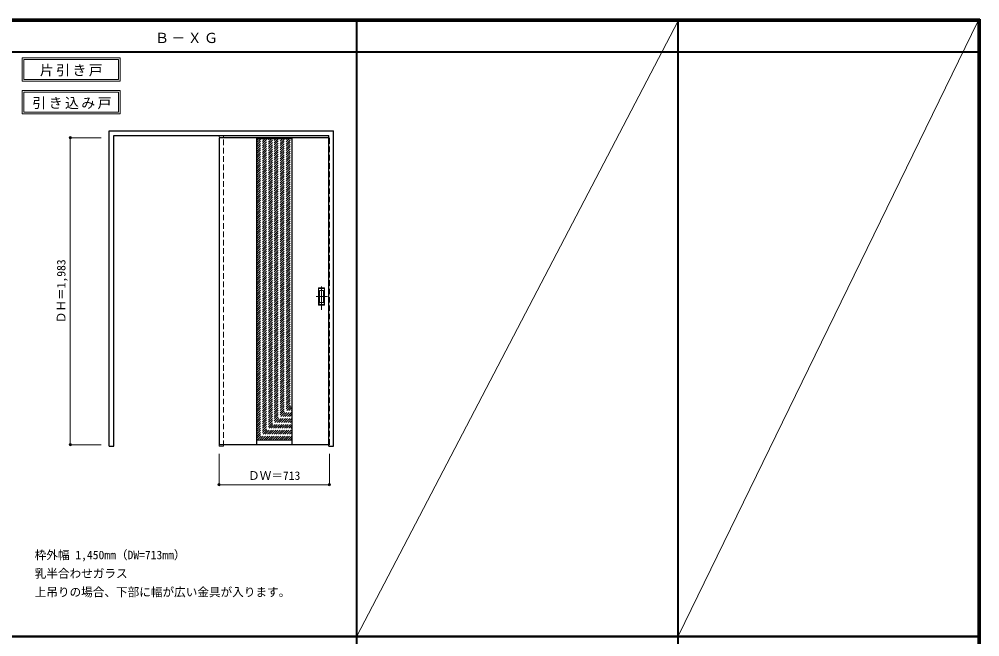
# Model space of a CAD drawing. Units: millimetres, scale not verified. Extents: x -6000 to 5700, y -4307 to 4175.
# Drawn here: x -502 to 5700, y 186 to 4175 of the extents above; entities that cross this region are included whole.
import ezdxf
from ezdxf.enums import TextEntityAlignment as Align

# ---------------------------------------------------------------- set-up
doc = ezdxf.new("R2010")
doc.units = ezdxf.units.MM
doc.header["$LTSCALE"] = 30
doc.header["$PDMODE"] = 32
doc.header["$PDSIZE"] = 15
doc.linetypes.add('CHAIN1', pattern=[8, 5, -1, 1, -1])
doc.linetypes.add('DASHED1', pattern=[1.8, 1.2, -0.6])
for name, color, linetype, lineweight in [('0-2_扉', 4, 'DASHED1', 9), ('0-3_仕上げ', 7, 'Continuous', 18), ('0-4_枠', 3, 'Continuous', 25), ('0-6_引手', 7, 'Continuous', 18), ('0-A_文字', 7, 'Continuous', 18), ('0-B_寸法', 7, 'Continuous', 9), ('0-C_ハッチ', 4, 'DASHED1', 9), ('F-1_枠', 6, 'Continuous', 40), ('F-A_文字', 7, 'Continuous', 18)]:
    doc.layers.add(name, color=color, linetype=linetype, lineweight=lineweight)
doc.styles.add('ＭＳ ゴシック', font='')
doc.styles.get('ＭＳ ゴシック').set_extended_font_data('MS Gothic')

msp = doc.modelspace()

# ---------------------------------------------------------------- linework, layer by layer
at = {"layer": '0-2_扉', "color": 3, "linetype": 'Continuous', "lineweight": 25}
for p, q in [((1498, 3409.5), (788, 3409.5)), ((788, 3409.5), (788, 1426.5)), ((1498, 1426.5), (788, 1426.5))]:
    msp.add_line(p, q, dxfattribs=at)
at = {"layer": '0-2_扉'}
for p, q in [((788, 3409.5), (788, 3405.5)), ((1498, 3409.5), (1501, 3409.5))]:
    msp.add_line(p, q, dxfattribs=at)
msp.add_lwpolyline([(1498, 1426.5), (1501, 1426.5), (1501, 3409.5)], dxfattribs=at)
at = {"layer": '0-3_仕上げ', "color": 3, "lineweight": 25}
for p, q in [((1030.5, 3409.5), (1030.5, 1426.5)), ((1258.5, 3409.5), (1258.5, 1426.5))]:
    msp.add_line(p, q, dxfattribs=at)
at = {"layer": '0-3_仕上げ'}
for p, q in [((1030.5, 3401.5), (1258.5, 3401.5)), ((1258.5, 1456.39), (1030.5, 1456.39))]:
    msp.add_line(p, q, dxfattribs=at)
at = {"layer": '0-4_枠'}
for p, q in [((78, 1418), (78, 3453)), ((78, 3453), (1528, 3453)), ((108, 3423), (1498, 3423)), ((1498, 1418), (1498, 3423)), ((1528, 1418), (1528, 3453)), ((1498, 1418), (1528, 1418))]:
    msp.add_line(p, q, dxfattribs=at)
at = {"layer": '0-4_枠', "color": 4, "linetype": 'DASHED1', "lineweight": 9}
for p, q in [((788, 1418), (788, 3423)), ((818, 1418), (818, 3423)), ((788, 1418), (818, 1418))]:
    msp.add_line(p, q, dxfattribs=at)
at = {"layer": '0-4_枠'}
msp.add_lwpolyline([(78, 1418), (108, 1418), (108, 3423)], dxfattribs=at)
at = {"layer": '0-6_引手'}
for p, q in [((1469, 2439), (1431, 2439)), ((1431, 2329), (1431, 2439)), ((1462.5, 2423), (1437.5, 2423)), ((1437.5, 2345), (1437.5, 2423)), ((1462.5, 2345), (1462.5, 2423)), ((1469, 2329), (1469, 2439)), ((1469, 2329), (1431, 2329)), ((1462.5, 2345), (1437.5, 2345))]:
    msp.add_line(p, q, dxfattribs=at)
at = {"layer": '0-6_引手', "linetype": 'DASHED1'}
for p, q in [((1434, 2333), (1434, 2435)), ((1466, 2333), (1434, 2333))]:
    msp.add_line(p, q, dxfattribs=at)
at = {"layer": '0-6_引手', "linetype": 'CHAIN1'}
for p, q in [((1450, 2298.77), (1450, 2469.62)), ((1488.07, 2384), (1415.56, 2384))]:
    msp.add_line(p, q, dxfattribs=at)
at = {"layer": '0-6_引手', "linetype": 'DASHED1'}
msp.add_lwpolyline([(1466, 2333), (1466, 2435), (1434, 2435)], dxfattribs=at)
at = {"layer": '0-A_文字'}
for p, q in [((-482, 3925), (-482, 3775)), ((-472, 3915), (-472, 3785)), ((-472, 3915), (139.03, 3915)), ((139.03, 3915), (139.03, 3785)), ((-472, 3785), (139.03, 3785)), ((-482, 3775), (149.03, 3775)), ((-482, 3713.53), (-482, 3563.53)), ((-472, 3703.53), (-472, 3573.53)), ((-472, 3703.53), (139.03, 3703.53)), ((139.03, 3703.53), (139.03, 3573.53)), ((-482, 3563.53), (149.03, 3563.53)), ((-472, 3573.53), (139.03, 3573.53))]:
    msp.add_line(p, q, dxfattribs=at)
for points in [[(-482, 3925), (149.03, 3925), (149.03, 3775)], [(-482, 3713.53), (149.03, 3713.53), (149.03, 3563.53)]]:
    msp.add_lwpolyline(points, dxfattribs=at)
at = {"layer": '0-B_寸法', "color": 4}
for p, q in [((-172, 3409.5), (-172, 1426.5)), ((-172, 3409.5), (28, 3409.5)), ((-172, 1426.5), (28, 1426.5)), ((1501, 1168), (1501, 1368))]:
    msp.add_line(p, q, dxfattribs=at)
msp.add_lwpolyline([(1501, 1168), (788, 1168), (788, 1368)], dxfattribs=at)
at = {"layer": '0-B_寸法'}
for p in [(-172, 3409.5), (-172, 1426.5), (788, 1168), (1501, 1168)]:
    msp.add_point(p, dxfattribs=at)
at = {"layer": '0-C_ハッチ'}
for p, q in [((1030.5, 3177.78), (1254.22, 3401.5)), ((1030.5, 3191.93), (1240.07, 3401.5)), ((1030.5, 3206.07), (1225.93, 3401.5)), ((1030.5, 3220.21), (1211.79, 3401.5)), ((1030.5, 3234.35), (1197.65, 3401.5)), ((1030.5, 3248.5), (1183.5, 3401.5)), ((1030.5, 3262.64), (1169.36, 3401.5)), ((1030.5, 3276.78), (1155.22, 3401.5)), ((1030.5, 3290.92), (1141.08, 3401.5)), ((1030.5, 3305.06), (1126.94, 3401.5)), ((1030.5, 3319.21), (1112.79, 3401.5)), ((1030.5, 3333.35), (1098.65, 3401.5)), ((1030.5, 3347.49), (1084.51, 3401.5)), ((1030.5, 3361.63), (1070.37, 3401.5)), ((1030.5, 3375.77), (1056.23, 3401.5)), ((1030.5, 3389.92), (1042.08, 3401.5)), ((1030.5, 3163.64), (1258.5, 3391.64)), ((1030.5, 3149.5), (1258.5, 3377.5)), ((1030.5, 3135.36), (1258.5, 3363.36)), ((1030.5, 3121.22), (1258.5, 3349.22)), ((1030.5, 3107.07), (1258.5, 3335.07)), ((1030.5, 3092.93), (1258.5, 3320.93)), ((1030.5, 3078.79), (1258.5, 3306.79)), ((1030.5, 3064.65), (1258.5, 3292.65)), ((1030.5, 3050.51), (1258.5, 3278.51)), ((1030.5, 3036.36), (1258.5, 3264.36)), ((1030.5, 3022.22), (1258.5, 3250.22)), ((1030.5, 3008.08), (1258.5, 3236.08)), ((1030.5, 2993.94), (1258.5, 3221.94)), ((1030.5, 2979.79), (1258.5, 3207.79)), ((1030.5, 2965.65), (1258.5, 3193.65)), ((1030.5, 2951.51), (1258.5, 3179.51)), ((1030.5, 2937.37), (1258.5, 3165.37)), ((1030.5, 2923.23), (1258.5, 3151.23)), ((1030.5, 2909.08), (1258.5, 3137.08)), ((1030.5, 2894.94), (1258.5, 3122.94)), ((1030.5, 2880.8), (1258.5, 3108.8)), ((1030.5, 2866.66), (1258.5, 3094.66)), ((1030.5, 2852.52), (1258.5, 3080.52)), ((1030.5, 2838.37), (1258.5, 3066.37)), ((1030.5, 2824.23), (1258.5, 3052.23)), ((1030.5, 2810.09), (1258.5, 3038.09)), ((1030.5, 2795.95), (1258.5, 3023.95)), ((1030.5, 2781.81), (1258.5, 3009.81)), ((1030.5, 2767.66), (1258.5, 2995.66)), ((1030.5, 2753.52), (1258.5, 2981.52)), ((1030.5, 2739.38), (1258.5, 2967.38)), ((1030.5, 2725.24), (1258.5, 2953.24)), ((1030.5, 2711.09), (1258.5, 2939.09)), ((1030.5, 2696.95), (1258.5, 2924.95)), ((1030.5, 2682.81), (1258.5, 2910.81)), ((1030.5, 2668.67), (1258.5, 2896.67)), ((1030.5, 2654.53), (1258.5, 2882.53)), ((1030.5, 2640.38), (1258.5, 2868.38)), ((1030.5, 2626.24), (1258.5, 2854.24)), ((1030.5, 2612.1), (1258.5, 2840.1)), ((1030.5, 2597.96), (1258.5, 2825.96)), ((1030.5, 2583.82), (1258.5, 2811.82)), ((1030.5, 2569.67), (1258.5, 2797.67)), ((1030.5, 2555.53), (1258.5, 2783.53)), ((1030.5, 2541.39), (1258.5, 2769.39)), ((1030.5, 2527.25), (1258.5, 2755.25)), ((1030.5, 2513.1), (1258.5, 2741.1)), ((1030.5, 2498.96), (1258.5, 2726.96)), ((1030.5, 2484.82), (1258.5, 2712.82)), ((1030.5, 2470.68), (1258.5, 2698.68)), ((1030.5, 2456.54), (1258.5, 2684.54)), ((1030.5, 2442.39), (1258.5, 2670.39)), ((1030.5, 2428.25), (1258.5, 2656.25)), ((1030.5, 2414.11), (1258.5, 2642.11)), ((1030.5, 2399.97), (1258.5, 2627.97)), ((1030.5, 2385.83), (1258.5, 2613.83)), ((1030.5, 2371.68), (1258.5, 2599.68)), ((1030.5, 2357.54), (1258.5, 2585.54)), ((1030.5, 2343.4), (1258.5, 2571.4)), ((1030.5, 2329.26), (1258.5, 2557.26)), ((1030.5, 2315.11), (1258.5, 2543.11)), ((1030.5, 2300.97), (1258.5, 2528.97)), ((1030.5, 2286.83), (1258.5, 2514.83)), ((1030.5, 2272.69), (1258.5, 2500.69)), ((1030.5, 2258.55), (1258.5, 2486.55)), ((1030.5, 2244.4), (1258.5, 2472.4)), ((1030.5, 2230.26), (1258.5, 2458.26)), ((1030.5, 2216.12), (1258.5, 2444.12)), ((1030.5, 2201.98), (1258.5, 2429.98)), ((1030.5, 2187.84), (1258.5, 2415.84)), ((1030.5, 2173.69), (1258.5, 2401.69)), ((1030.5, 2159.55), (1258.5, 2387.55)), ((1030.5, 2145.41), (1258.5, 2373.41)), ((1030.5, 2131.27), (1258.5, 2359.27)), ((1030.5, 2117.12), (1258.5, 2345.12)), ((1030.5, 2102.98), (1258.5, 2330.98)), ((1030.5, 2088.84), (1258.5, 2316.84)), ((1030.5, 2074.7), (1258.5, 2302.7)), ((1030.5, 2060.56), (1258.5, 2288.56)), ((1030.5, 2046.41), (1258.5, 2274.41)), ((1030.5, 2032.27), (1258.5, 2260.27)), ((1030.5, 2018.13), (1258.5, 2246.13)), ((1030.5, 2003.99), (1258.5, 2231.99)), ((1030.5, 1989.85), (1258.5, 2217.85)), ((1030.5, 1975.7), (1258.5, 2203.7)), ((1030.5, 1961.56), (1258.5, 2189.56)), ((1030.5, 1947.42), (1258.5, 2175.42)), ((1030.5, 1933.28), (1258.5, 2161.28)), ((1030.5, 1919.13), (1258.5, 2147.13)), ((1030.5, 1904.99), (1258.5, 2132.99)), ((1030.5, 1890.85), (1258.5, 2118.85)), ((1030.5, 1876.71), (1258.5, 2104.71)), ((1030.5, 1862.57), (1258.5, 2090.57)), ((1030.5, 1848.42), (1258.5, 2076.42)), ((1030.5, 1834.28), (1258.5, 2062.28)), ((1030.5, 1820.14), (1258.5, 2048.14)), ((1030.5, 1806), (1258.5, 2034)), ((1030.5, 1791.86), (1258.5, 2019.86)), ((1030.5, 1777.71), (1258.5, 2005.71)), ((1030.5, 1763.57), (1258.5, 1991.57)), ((1030.5, 1749.43), (1258.5, 1977.43)), ((1030.5, 1735.29), (1258.5, 1963.29)), ((1030.5, 1721.14), (1258.5, 1949.14)), ((1030.5, 1707), (1258.5, 1935)), ((1030.5, 1692.86), (1258.5, 1920.86)), ((1030.5, 1678.72), (1258.5, 1906.72)), ((1030.5, 1664.58), (1258.5, 1892.58)), ((1030.5, 1650.43), (1258.5, 1878.43)), ((1030.5, 1636.29), (1258.5, 1864.29)), ((1030.5, 1622.15), (1258.5, 1850.15)), ((1030.5, 1608.01), (1258.5, 1836.01)), ((1030.5, 1593.87), (1258.5, 1821.87)), ((1030.5, 1579.72), (1258.5, 1807.72)), ((1030.5, 1565.58), (1258.5, 1793.58)), ((1030.5, 1551.44), (1258.5, 1779.44)), ((1030.5, 1537.3), (1258.5, 1765.3)), ((1030.5, 1523.16), (1258.5, 1751.16)), ((1030.5, 1509.01), (1258.5, 1737.01)), ((1030.5, 1494.87), (1258.5, 1722.87)), ((1030.5, 1480.73), (1258.5, 1708.73)), ((1030.5, 1466.59), (1258.5, 1694.59)), ((1034.45, 1456.39), (1258.5, 1680.44)), ((1048.59, 1456.39), (1258.5, 1666.3)), ((1062.73, 1456.39), (1258.5, 1652.16)), ((1076.87, 1456.39), (1258.5, 1638.02)), ((1091.02, 1456.39), (1258.5, 1623.88)), ((1105.16, 1456.39), (1258.5, 1609.73)), ((1119.3, 1456.39), (1258.5, 1595.59)), ((1133.44, 1456.39), (1258.5, 1581.45)), ((1147.58, 1456.39), (1258.5, 1567.31)), ((1161.73, 1456.39), (1258.5, 1553.17)), ((1175.87, 1456.39), (1258.5, 1539.02)), ((1190.01, 1456.39), (1258.5, 1524.88)), ((1204.15, 1456.39), (1258.5, 1510.74)), ((1218.29, 1456.39), (1258.5, 1496.6)), ((1232.44, 1456.39), (1258.5, 1482.45)), ((1246.58, 1456.39), (1258.5, 1468.31))]:
    msp.add_line(p, q, dxfattribs=at)
at = {"layer": 'F-1_枠'}
for p, q in [((-6000, 4175), (5700, 4175)), ((-6000, 4170), (5700, 4170)), ((-6000, 4165), (5700, 4165)), ((1678, -3790), (1678, 4175)), ((3752, -3790), (3752, 4175)), ((5690, 4175), (5690, -4205)), ((5695, 4175), (5695, -4205)), ((5700, 4175), (5700, -4205)), ((-6000, 3965), (5700, 3965)), ((-6000, 190.5), (5700, 190.5)), ((-6000, 187.5), (5700, 187.5))]:
    msp.add_line(p, q, dxfattribs=at)
at = {"layer": 'F-A_文字'}
for p, q in [((1678, 190.5), (3752, 4165)), ((3752, 190.5), (5690, 4165))]:
    msp.add_line(p, q, dxfattribs=at)

# ---------------------------------------------------------------- texts
at = {"layer": '0-A_文字', "style": 'ＭＳ ゴシック'}
for s, p in [('枠外幅 1,450mm（DW=713mm）', (-402, 670.5)), ('乳半合わせガラス', (-402, 550.5)), ('上吊りの場合、下部に幅が広い金具が入ります。', (-402, 430.5))]:
    msp.add_text(s, height=54.99, dxfattribs=at).set_placement(p, align=Align.BOTTOM_LEFT)
at = {"layer": '0-A_文字', "char_height": 65.98, "attachment_point": 7, "style": 'ＭＳ ゴシック'}
for s, insert in [('\\T1.17;Ｂ－ＸＧ', (375.5, 4020)), ('\\T1.17;片引き戸', (-368.98, 3805)), ('\\T1.17;引き込み戸', (-417.34, 3593.53))]:
    msp.add_mtext(s, dxfattribs=dict(at, insert=insert))
at = {"layer": '0-B_寸法', "style": 'ＭＳ ゴシック'}
msp.add_text('ＤＨ＝1,983', height=54.99, rotation=90, dxfattribs=at).set_placement((-187, 2211.75), align=Align.BOTTOM_LEFT)
msp.add_text('ＤＷ＝713', height=54.99, dxfattribs=at).set_placement((975.75, 1183), align=Align.BOTTOM_LEFT)

doc.saveas('drawing.dxf')
